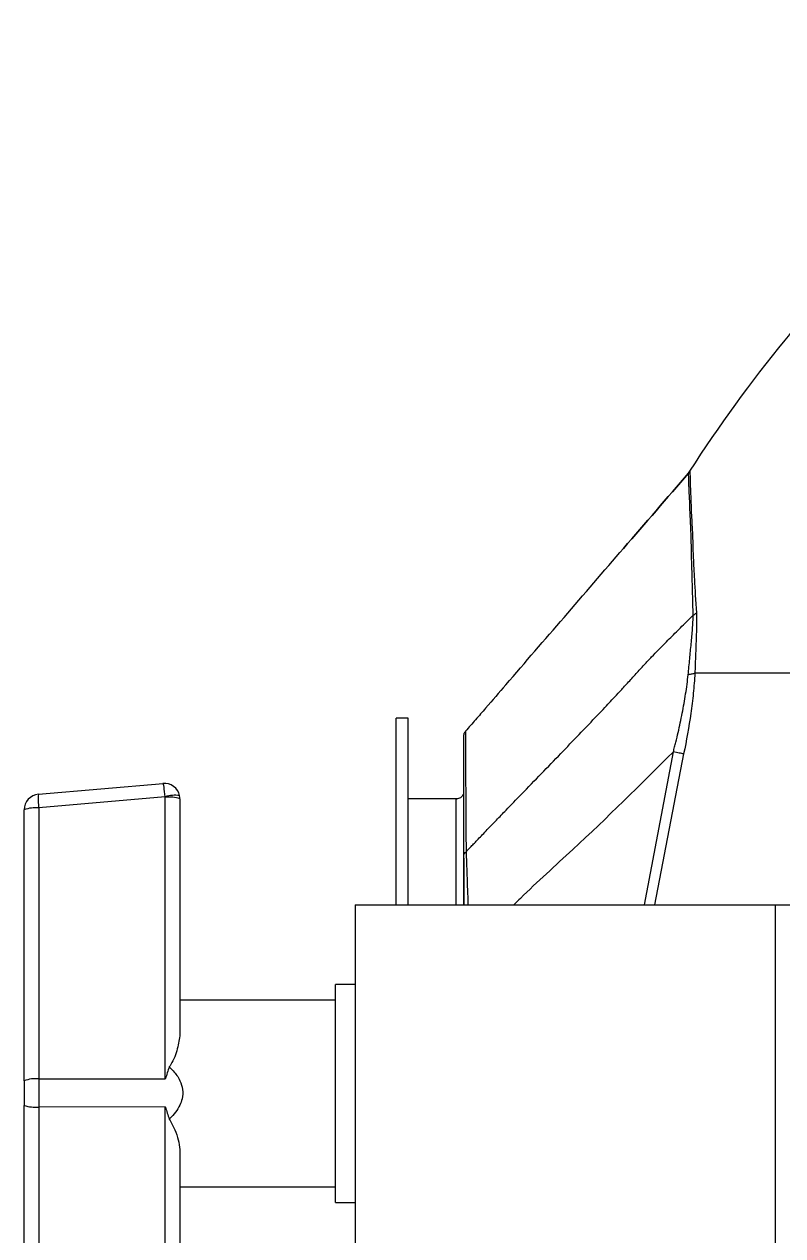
# Model space of a CAD drawing. Extents: x 9.3 to 87.2, y 0.6 to 68.8.
# Drawn here: x 32.254 to 35.299, y 58.449 to 63.314 of the extents above; entities that cross this region are included whole.
import ezdxf

# ---------------------------------------------------------------- set-up
doc = ezdxf.new("R2010")
doc.units = 0
doc.header["$MEASUREMENT"] = 0
doc.layers.add('OBJECT', color=7, linetype='CONTINUOUS')

msp = doc.modelspace()

# ---------------------------------------------------------------- linework, layer by layer
at = {"layer": 'OBJECT'}
for p, q in [((34.9559, 60.7082), (34.9458, 60.7082)), ((33.7945, 60.5282), (33.7465, 60.5282)), ((33.7465, 59.7782), (33.7465, 60.5282)), ((33.7945, 59.7782), (33.7945, 60.5282)), ((34.7435, 59.7782), (34.8594, 60.3927)), ((34.9006, 60.384), (34.7843, 59.7782)), ((32.3106, 60.2221), (32.8106, 60.266)), ((32.8195, 60.2118), (32.3117, 60.1672)), ((32.8197, 59.0794), (32.8197, 60.2102)), ((32.8785, 60.2037), (32.8785, 59.2589)), ((33.9878, 60.2032), (33.7945, 60.2032)), ((32.2535, 59.0718), (32.2535, 60.1598)), ((32.3117, 60.1672), (32.3117, 59.0792)), ((33.5815, 59.7782), (33.5815, 58.2782)), ((33.5815, 59.7782), (35.2685, 59.7782)), ((35.2685, 59.7782), (35.2685, 58.2782)), ((35.2685, 59.7782), (37.4855, 59.7782)), ((33.5815, 59.4585), (33.5035, 59.4585)), ((33.5035, 58.5835), (33.5035, 59.4585)), ((33.5035, 59.396), (32.8785, 59.396)), ((32.2535, 59.0718), (32.2535, 58.973)), ((32.3117, 59.0792), (32.8197, 59.0794)), ((32.2535, 57.8837), (32.2535, 58.973)), ((32.8197, 58.9665), (32.3117, 58.9663)), ((32.3117, 58.9663), (32.3117, 57.877)), ((32.8197, 57.8343), (32.8197, 58.9665)), ((32.8785, 58.7862), (32.8785, 57.8402)), ((32.8785, 58.646), (33.5035, 58.646)), ((33.5035, 58.5835), (33.5815, 58.5835))]:
    msp.add_line(p, q, dxfattribs=at)
for centre, radius, start, end in [((34.0478, 60.4613), 0.03, 169.9539, 180.0003), ((32.316, 60.1598), 0.0625, 94.9996, 179.9995), ((32.5286, 60.1989), 0.2192, 173.9452, 188.3258), ((32.8578, 60.1004), 0.1178, 80.484, 108.933), ((32.8349, 60.0787), 0.1324, 70.7767, 96.6027), ((32.2981, 60.042), 0.1259, 83.7919, 110.7027), ((32.2981, 58.954), 0.1259, 83.7918, 110.7027), ((32.298, 59.1029), 0.1373, 251.0981, 275.7115)]:
    msp.add_arc(centre, radius, start, end, dxfattribs=at)
for centre, major_axis, ratio, start_param, end_param in [((32.816, 60.2037), (0.0427, 0.0457), 0.999311, 5.671058, 7.122997), ((32.816, 60.2037), (-0.0054, 0.0623), 0.06761, 4.836701, 6.28864), ((32.8122, 60.2102), (0.00723, 0.00201), 0.999262, 6.011837, 6.217961), ((32.816, 60.2037), (0.0607, 0.0147), 0.9999, 6.045196, 6.25132), ((32.316, 59.0201), (0, 0.5), 0.008776, 1.452198, 1.678535)]:
    msp.add_ellipse(centre, major_axis=major_axis, ratio=ratio, start_param=start_param, end_param=end_param, dxfattribs=at)
for points, knots in [([(34.9256, 61.519), (35.0432, 61.7024), (35.1708, 61.878), (35.3771, 62.1299), (35.4484, 62.2119), (35.596, 62.3721), (35.672, 62.4499), (35.8284, 62.6009), (35.9088, 62.674), (36.0738, 62.8157), (36.1586, 62.8843), (36.4182, 63.082), (36.5985, 63.2033), (36.786, 63.3142)], [0, 0, 0, 0, 0.25, 0.25, 0.375, 0.375, 0.5, 0.5, 0.625, 0.625, 0.75, 0.75, 1, 1, 1, 1]), ([(34.9389, 60.9413), (34.9381, 60.9915), (34.9367, 61.0371), (34.9347, 61.1003), (34.9341, 61.1205), (34.933, 61.1591), (34.9325, 61.1776), (34.9318, 61.2127), (34.9315, 61.2295), (34.9309, 61.2612), (34.9303, 61.2758), (34.9289, 61.3034), (34.9282, 61.3163), (34.9269, 61.3408), (34.9264, 61.3523), (34.9257, 61.3742), (34.9254, 61.3845), (34.9248, 61.4035), (34.9244, 61.4123), (34.923, 61.4365), (34.9221, 61.4501), (34.9218, 61.4654), (34.9217, 61.4683), (34.9218, 61.4741), (34.9218, 61.4769), (34.9218, 61.4847), (34.9216, 61.4891), (34.9208, 61.501), (34.9202, 61.5069), (34.9206, 61.5122)], [0, 0, 0, 0, 0.125, 0.125, 0.1875, 0.1875, 0.25, 0.25, 0.3125, 0.3125, 0.375, 0.375, 0.4375, 0.4375, 0.5, 0.5, 0.5625, 0.5625, 0.625, 0.625, 0.75, 0.75, 0.78125, 0.78125, 0.8125, 0.8125, 0.875, 0.875, 1, 1, 1, 1]), ([(34.9256, 61.519), (34.9253, 61.5138), (34.9259, 61.5079), (34.9267, 61.4959), (34.9269, 61.4914), (34.9269, 61.4835), (34.9268, 61.4806), (34.9268, 61.4748), (34.9268, 61.4718), (34.9271, 61.4564), (34.9279, 61.4426), (34.9292, 61.4181), (34.9296, 61.4092), (34.9302, 61.39), (34.9304, 61.3796), (34.9312, 61.3576), (34.9317, 61.346), (34.933, 61.3214), (34.9339, 61.3085), (34.9354, 61.2809), (34.9361, 61.2662), (34.937, 61.2346), (34.9374, 61.218), (34.9387, 61.1832), (34.9395, 61.165), (34.9414, 61.1267), (34.9424, 61.1068), (34.946, 61.0445), (34.9489, 60.9996), (34.9516, 60.9504)], [0, 0, 0, 0, 0.125, 0.125, 0.1875, 0.1875, 0.21875, 0.21875, 0.25, 0.25, 0.375, 0.375, 0.4375, 0.4375, 0.5, 0.5, 0.5625, 0.5625, 0.625, 0.625, 0.6875, 0.6875, 0.75, 0.75, 0.8125, 0.8125, 0.875, 0.875, 1, 1, 1, 1]), ([(34.1868, 60.6618), (34.2647, 60.752), (34.3426, 60.8422), (34.4204, 60.9325), (34.5002, 61.0249), (34.5799, 61.1173), (34.6596, 61.2097)], [0.00657067, 0.00657067, 0.00657067, 0.00657067, 0.01565711, 0.01565711, 0.01565711, 0.02496035, 0.02496035, 0.02496035, 0.02496035]), ([(34.0273, 59.9917), (34.0304, 59.9949), (34.0372, 60.0019), (34.0483, 60.0135), (34.0615, 60.0272), (34.0766, 60.0429), (34.0938, 60.0608), (34.1129, 60.0808), (34.1315, 60.1003), (34.1567, 60.1264), (34.1954, 60.1664), (34.2557, 60.2286), (34.3289, 60.3043), (34.4063, 60.3845), (34.4778, 60.459), (34.541, 60.5251), (34.5867, 60.573), (34.6199, 60.6083), (34.6459, 60.6365), (34.6767, 60.6699), (34.7093, 60.7057), (34.7416, 60.7409), (34.7714, 60.7728), (34.7994, 60.8021), (34.825, 60.8281), (34.8488, 60.8518), (34.8713, 60.8742), (34.8938, 60.8966), (34.9164, 60.919), (34.9314, 60.9338), (34.9389, 60.9412)], [0, 0, 0, 0, 0.010055, 0.022297, 0.036727, 0.053344, 0.072148, 0.093139, 0.116317, 0.133602, 0.175891, 0.243162, 0.331396, 0.41605, 0.497146, 0.566728, 0.624255, 0.647909, 0.676949, 0.711384, 0.751221, 0.786743, 0.819856, 0.850562, 0.878864, 0.90314, 0.927392, 0.95162, 0.975822, 1, 1, 1, 1]), ([(34.9189, 60.7023), (34.9209, 60.7236), (34.923, 60.7448), (34.927, 60.7864), (34.9291, 60.8068), (34.9329, 60.8469), (34.9347, 60.8666), (34.9369, 60.8953), (34.9376, 60.9047), (34.9383, 60.9186), (34.9385, 60.9232), (34.9387, 60.93), (34.9388, 60.9323), (34.9389, 60.9367), (34.9389, 60.939), (34.9389, 60.9412)], [0, 0, 0, 0, 0.25, 0.25, 0.5, 0.5, 0.75, 0.75, 0.875, 0.875, 0.9375, 0.9375, 0.96875, 0.96875, 1, 1, 1, 1]), ([(34.9516, 60.9503), (34.9526, 60.9327), (34.9525, 60.914), (34.9518, 60.8755), (34.9512, 60.8557), (34.9497, 60.815), (34.9488, 60.7941), (34.9472, 60.7517), (34.9465, 60.7301), (34.9458, 60.7082)], [0, 0, 0, 0, 0.25, 0.25, 0.5, 0.5, 0.75, 0.75, 1, 1, 1, 1]), ([(34.8594, 60.3928), (34.8611, 60.3992), (34.8627, 60.4057), (34.8661, 60.4186), (34.8709, 60.438), (34.8756, 60.4573), (34.8845, 60.4961), (34.89, 60.5219), (34.9, 60.5735), (34.9046, 60.5993), (34.9127, 60.6508), (34.9162, 60.6766), (34.9189, 60.7023)], [0, 0, 0, 0, 0.0625, 0.0625, 0.125, 0.25, 0.25, 0.5, 0.5, 0.75, 0.75, 1, 1, 1, 1]), ([(34.9457, 60.7082), (34.9443, 60.6815), (34.9421, 60.6546), (34.9365, 60.6008), (34.9332, 60.5738), (34.9217, 60.4927), (34.912, 60.4384), (34.9006, 60.384)], [0, 0, 0, 0, 0.25, 0.25, 0.5, 0.5, 1, 1, 1, 1]), ([(34.9457, 60.7082), (34.9426, 60.7068), (34.9387, 60.7056), (34.9296, 60.7036), (34.9245, 60.7028), (34.9189, 60.7023)], [0, 0, 0, 0, 0.5, 0.5, 1, 1, 1, 1]), ([(34.1868, 60.6618), (34.1598, 60.6305), (34.1327, 60.5992), (34.0923, 60.5526), (34.0788, 60.537), (34.0586, 60.5139), (34.0519, 60.5062), (34.0385, 60.4909), (34.0318, 60.4832), (34.0251, 60.4757)], [0, 0, 0, 0, 0.5, 0.5, 0.75, 0.75, 0.875, 0.875, 1, 1, 1, 1]), ([(34.0251, 60.4757), (34.0235, 60.4738), (34.0222, 60.4719), (34.0206, 60.4691), (34.0202, 60.4683), (34.0201, 60.4682)], [0, 0, 0, 0, 0.5, 0.5, 1, 1, 1, 1]), ([(34.0251, 60.4757), (34.0251, 60.468), (34.0252, 60.4519), (34.0252, 60.4152), (34.0252, 60.4008), (34.0253, 60.3679), (34.0253, 60.3492), (34.0255, 60.2875), (34.0256, 60.2388), (34.0262, 60.1265), (34.0266, 60.063), (34.0273, 59.9917)], [0, 0, 0, 0, 0.25, 0.25, 0.375, 0.375, 0.5, 0.5, 0.75, 0.75, 1, 1, 1, 1]), ([(34.0178, 60.3034), (34.0178, 60.3148), (34.0178, 60.3496), (34.0178, 60.3922), (34.0178, 60.4318), (34.0178, 60.4565), (34.0178, 60.4597), (34.0178, 60.4613)], [0, 0, 0, 0, 0.106483, 0.326806, 0.54713, 0.773565, 1, 1, 1, 1]), ([(34.0183, 60.4665), (34.0183, 60.4665), (34.0184, 60.4666), (34.0188, 60.467), (34.0191, 60.4672), (34.0201, 60.4682)], [0, 0, 0, 0, 0.5, 0.5, 1, 1, 1, 1]), ([(34.8594, 60.3928), (34.7264, 60.2603), (34.5252, 60.0599), (34.3045, 59.8634), (34.2281, 59.7869), (34.2194, 59.7782)], [0, 0, 0, 0, 0.6335419, 0.9584327, 1, 1, 1, 1]), ([(34.9006, 60.384), (34.8964, 60.385), (34.8904, 60.3862), (34.8762, 60.3892), (34.8679, 60.3909), (34.8594, 60.3927)], [0, 0, 0, 0, 0.5, 0.5, 1, 1, 1, 1]), ([(34.0178, 59.9744), (34.0178, 60.0119), (34.0178, 60.0869), (34.0178, 60.1834), (34.0178, 60.2566), (34.0178, 60.2914), (34.0178, 60.3034)], [0, 0, 0, 0, 0.279823, 0.559651, 0.847417, 1, 1, 1, 1]), ([(33.9878, 59.7782), (33.9878, 59.7815), (33.9877, 59.838), (33.9877, 59.93), (33.9878, 60.046), (33.9878, 60.1326), (33.9878, 60.1846), (33.9878, 60.2069), (33.9878, 60.2017), (33.9878, 60.201)], [0, 0, 0, 0, 0.011711, 0.201173, 0.396129, 0.585591, 0.780547, 0.970009, 1, 1, 1, 1]), ([(34.0155, 60.2217), (34.0142, 60.2191), (34.0115, 60.2139), (34.0047, 60.208), (33.9967, 60.204), (33.9908, 60.2035), (33.9878, 60.2032)], [0, 0, 0, 0, 0.250008, 0.500009, 0.750006, 1, 1, 1, 1]), ([(34.0273, 59.9917), (34.0273, 59.9917), (34.0283, 59.9659), (34.0301, 59.9108), (34.0328, 59.8343), (34.0344, 59.7933), (34.0349, 59.7782)], [0, 0, 0, 0, 0.000009, 0.50614, 0.818241, 1, 1, 1, 1]), ([(34.0177, 59.9653), (34.0177, 59.9611), (34.0177, 59.9177), (34.0177, 59.854), (34.0178, 59.788), (34.0178, 59.7782)], [0, 0, 0, 0, 0.083898, 0.863884, 1, 1, 1, 1]), ([(34.0178, 59.7782), (34.0178, 59.7897), (34.0178, 59.826), (34.0178, 59.8978), (34.0178, 59.9453), (34.0178, 59.9744)], [0, 0, 0, 0, 0.1508301, 0.4794828, 1, 1, 1, 1]), ([(32.8785, 59.2589), (32.8759, 59.2398), (32.8706, 59.2009), (32.8532, 59.1536), (32.8379, 59.1307), (32.8359, 59.1277)], [0, 0, 0, 0, 0.454626, 0.927986, 1, 1, 1, 1]), ([(32.8359, 59.1277), (32.8306, 59.1119), (32.8252, 59.0959), (32.8198, 59.0797), (32.8197, 59.0794)], [0, 0, 0, 0, 0.982724, 1, 1, 1, 1]), ([(32.8359, 59.1277), (32.8466, 59.1168), (32.8631, 59.1), (32.8813, 59.0688), (32.8914, 59.0365), (32.8894, 59.002), (32.8746, 58.9606), (32.8538, 58.9349), (32.8367, 58.919), (32.8359, 58.9182)], [0, 0, 0, 0, 0.1904568, 0.2931937, 0.4466012, 0.600717, 0.7079219, 0.9855305, 1, 1, 1, 1]), ([(32.8197, 58.9665), (32.8198, 58.9662), (32.8252, 58.95), (32.8306, 58.934), (32.8359, 58.9182)], [0, 0, 0, 0, 0.017276, 1, 1, 1, 1]), ([(32.8359, 58.9182), (32.8436, 58.9038), (32.8655, 58.863), (32.8777, 58.817), (32.8785, 58.7894), (32.8785, 58.7862)], [0, 0, 0, 0, 0.324578, 0.922742, 1, 1, 1, 1])]:
    msp.add_open_spline(points, degree=3, knots=knots, dxfattribs=at)
for points in [[(34.6596, 61.2097), (34.7466, 61.3105), (34.8336, 61.4113), (34.9206, 61.5122)], [(34.9206, 61.5122), (34.8336, 61.4114), (34.7466, 61.3105), (34.6596, 61.2097)], [(34.9206, 61.5122), (34.9224, 61.5143), (34.9241, 61.5166), (34.9256, 61.519)], [(34.9389, 60.9412), (34.9438, 60.9438), (34.9481, 60.9469), (34.9516, 60.9503)], [(34.9458, 60.7082), (34.9458, 60.7082), (34.9457, 60.7082), (34.9457, 60.7082)], [(35.381, 60.7082), (35.2199, 60.7082), (35.0772, 60.7082), (34.9559, 60.7082)], [(34.0178, 59.9744), (34.0178, 59.9809), (34.0213, 59.9873), (34.0273, 59.9917)]]:
    msp.add_open_spline(points, degree=3, dxfattribs=at)

doc.saveas('drawing.dxf')
